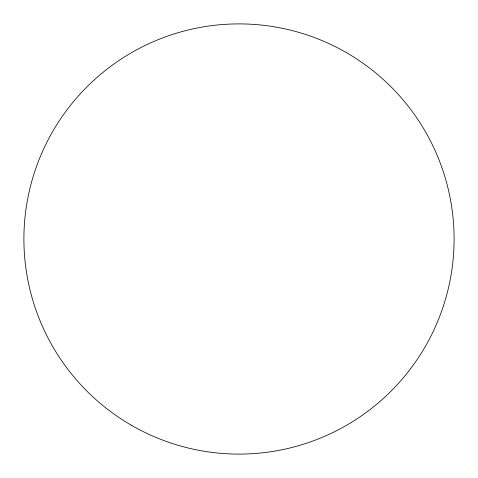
<?xml version="1.0" encoding="UTF-8"?>
<svg xmlns="http://www.w3.org/2000/svg" width="478" height="478" viewBox="0 0 478 478"><rect width="100%" height="100%" fill="white"/><g stroke="black" fill="none" stroke-linecap="round" stroke-linejoin="round"><path stroke-width="0.72" d="M131.45 425.283A215.1 215.1 0 0 0 454.1 239A215.1 215.1 0 0 0 131.45 52.717A215.1 215.1 0 0 0 131.45 425.283"/></g></svg>
